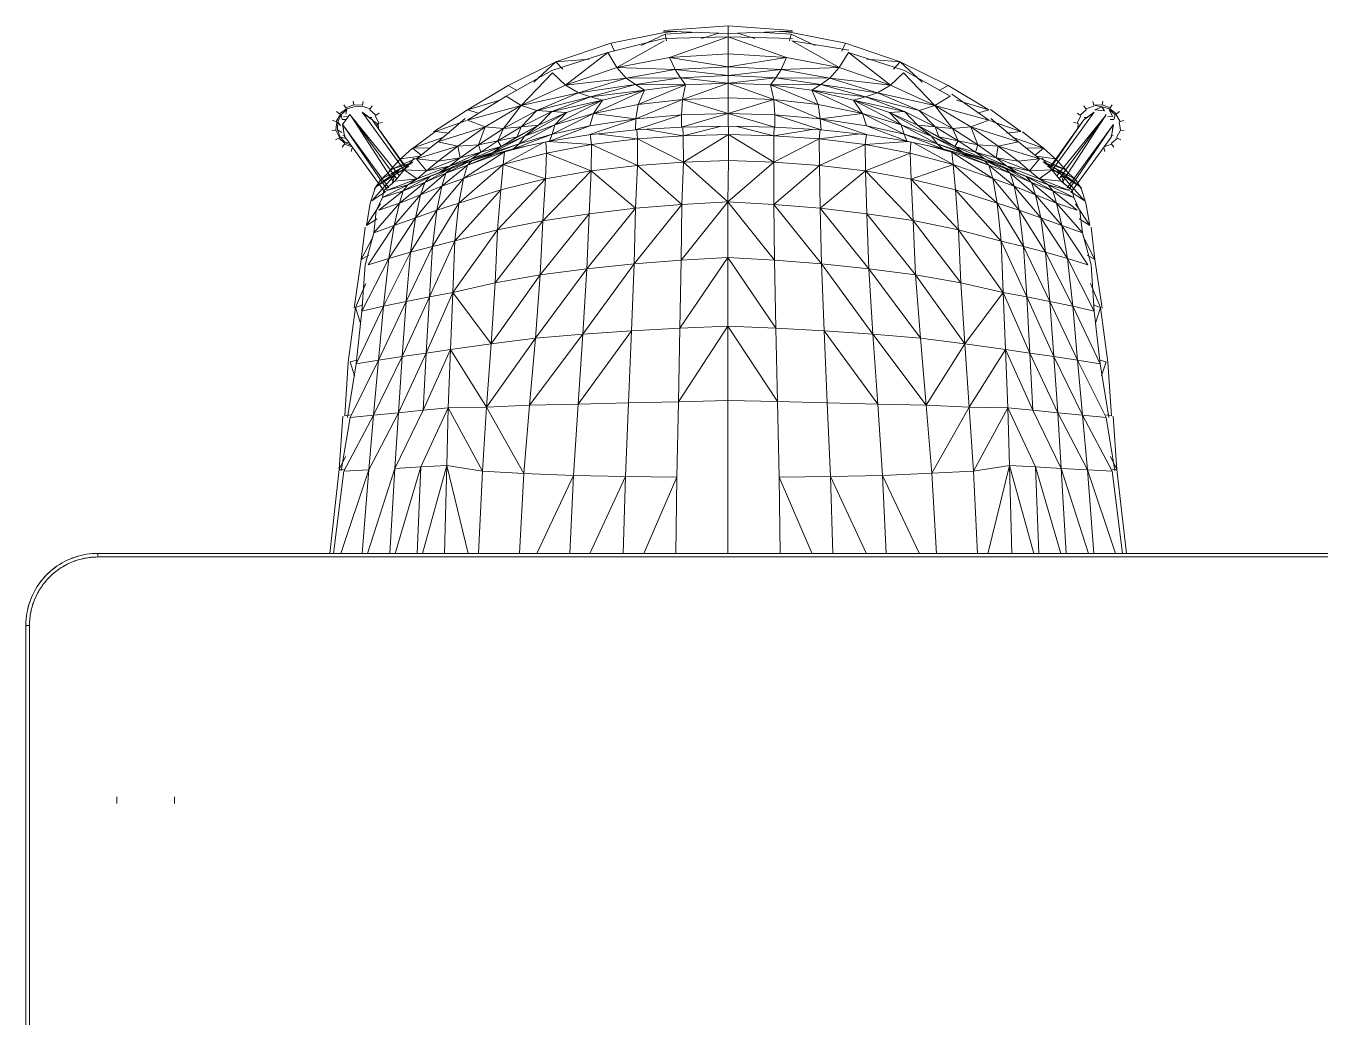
# Model space of a CAD drawing. Header units: millimetres. Extents: x 79795 to 317870, y -36033 to 97293.
# Drawn here: x 186591 to 187310, y 22296 to 22847 of the extents above; entities that cross this region are included whole.
import ezdxf

# ---------------------------------------------------------------- set-up
doc = ezdxf.new("R2010")
doc.units = ezdxf.units.MM
doc.header["$MEASUREMENT"] = 0
doc.layers.get('0').update_dxf_attribs({"linetype": 'CONTINUOUS'})
doc.layers.add('G-IMPT', color=8, linetype='CONTINUOUS', lineweight=9)

# ---------------------------------------------------------------- blocks, each defined once
blk = doc.blocks.new('OLA high stool - Kin high stool_dwg_KIN602 - GLIDES-V368-Level 4')
at = {"layer": 'G-IMPT'}
for p, q in [((-8.325, 8.349), (-8.215, 8.496)), ((-8.264, 8.564), (-8.215, 8.496)), ((-8.203, 8.48), (-8.046, 8.574)), ((-8.066, 8.655), (-8.046, 8.574)), ((-8.041, 8.554), (-7.859, 8.581)), ((-7.848, 8.663), (-7.859, 8.581)), ((-7.859, 8.581), (-7.695, 8.499)), ((-7.643, 8.587), (-7.684, 8.516)), ((-7.684, 8.516), (-7.564, 8.377)), ((-8.413, 8.404), (-8.342, 8.359)), ((-8.342, 8.359), (-8.407, 8.184)), ((-8.325, 8.349), (-8.367, 8.178)), ((-8.367, 8.178), (-8.278, 8.234)), ((-8.308, 8.338), (-8.192, 8.463)), ((-8.308, 8.338), (-8.153, 8.41)), ((-8.298, 8.02), (-8.278, 8.234)), ((-8.192, 8.463), (-8.087, 8.441)), ((-8.153, 8.41), (-8.15, 8.309)), ((-8.087, 8.441), (-8.088, 8.354)), ((-7.738, 8.426), (-7.745, 8.372)), ((-7.483, 8.439), (-7.547, 8.389)), ((-7.547, 8.389), (-7.493, 8.226)), ((-7.392, 8.24), (-7.47, 8.219)), ((-8.407, 8.184), (-8.488, 8.199)), ((-8.48, 7.981), (-8.4, 7.998)), ((-8.407, 8.184), (-8.4, 7.998)), ((-8.4, 7.998), (-8.367, 8.178)), ((-8.322, 7.828), (-8.38, 8.002)), ((-8.367, 8.178), (-8.298, 8.02)), ((-8.389, 7.783), (-8.322, 7.828)), ((-8.185, 7.701), (-8.306, 7.84)), ((-8.229, 7.634), (-8.185, 7.701)), ((-8.01, 7.636), (-8.175, 7.718)), ((-8.133, 7.86), (-8.13, 7.788)), ((-8.13, 7.788), (-8.123, 7.847)), ((-7.893, 7.648), (-8.007, 7.656)), ((-8.025, 7.558), (-8.01, 7.636)), ((-8.185, -7.701), (-8.229, -7.634)), ((-8.01, -7.636), (-8.175, -7.718)), ((-8.01, -7.636), (-8.025, -7.558)), ((-8.322, -7.828), (-8.389, -7.783)), ((-8.322, -7.828), (-8.38, -8.002)), ((-8.185, -7.701), (-8.306, -7.84)), ((-8.133, -7.86), (-8.13, -7.788)), ((-8.13, -7.788), (-8.122, -7.846)), ((-8.004, -7.676), (-8.062, -7.763)), ((-7.893, -7.648), (-8.007, -7.656)), ((-8.004, -7.676), (-7.936, -7.679)), ((-8.488, -8.199), (-8.407, -8.184)), ((-8.4, -7.998), (-8.48, -7.981)), ((-8.4, -7.998), (-8.407, -8.184)), ((-8.407, -8.184), (-8.342, -8.359)), ((-8.38, -8.002), (-8.367, -8.178)), ((-8.325, -8.349), (-8.367, -8.178)), ((-8.342, -8.359), (-8.413, -8.404)), ((-8.325, -8.349), (-8.215, -8.496)), ((-8.308, -8.338), (-8.203, -8.357)), ((-8.308, -8.338), (-8.192, -8.463)), ((-8.203, -8.48), (-8.046, -8.574)), ((-8.192, -8.463), (-8.087, -8.441)), ((-8.192, -8.463), (-8.087, -8.441)), ((-8.192, -8.463), (-8.036, -8.535)), ((-8.153, -8.41), (-8.15, -8.309)), ((-8.087, -8.441), (-8.088, -8.354)), ((-8.036, -8.535), (-7.948, -8.474)), ((-8.036, -8.535), (-7.948, -8.474)), ((-7.866, -8.541), (-7.806, -8.451)), ((-7.866, -8.541), (-7.806, -8.451)), ((-7.866, -8.541), (-7.705, -8.482)), ((-7.738, -8.426), (-7.744, -8.372)), ((-7.705, -8.482), (-7.58, -8.365)), ((-7.705, -8.482), (-7.684, -8.376)), ((-7.705, -8.482), (-7.684, -8.376)), ((-7.684, -8.516), (-7.564, -8.377)), ((-7.58, -8.365), (-7.593, -8.299)), ((-7.58, -8.365), (-7.593, -8.299)), ((-7.58, -8.365), (-7.528, -8.251)), ((-7.547, -8.389), (-7.493, -8.226)), ((-7.547, -8.389), (-7.483, -8.439)), ((-7.47, -8.219), (-7.392, -8.24)), ((-8.215, -8.496), (-8.264, -8.564)), ((-8.046, -8.574), (-8.066, -8.655)), ((-8.041, -8.554), (-7.859, -8.581)), ((-8.036, -8.535), (-7.866, -8.541)), ((-7.859, -8.581), (-7.695, -8.499)), ((-7.859, -8.581), (-7.848, -8.663)), ((-7.684, -8.516), (-7.643, -8.587))]:
    blk.add_line(p, q, dxfattribs=at)
blk = doc.blocks.new('OLA high stool - Kin high stool_dwg_KIN602 - FRAME-1332777-Level 4')
at = {"layer": 'G-IMPT'}
for p, q in [((0.082, 16.677), (0.046, 16.703)), ((0.266, 16.861), (0.302, 16.835)), ((0.266, 16.861), (0.53, 16.819)), ((0.272, 16.857), (0.528, 16.816)), ((1.689, 15.884), (0.302, 16.835)), ((0.302, 16.835), (1.651, 15.849)), ((0.566, 16.793), (0.53, 16.819)), ((1.757, 15.93), (0.566, 16.793)), ((1.269, 15.517), (0, 16.437)), ((0.155, 16.219), (0, 16.437)), ((1.531, 15.739), (0.082, 16.677)), ((0.082, 16.677), (1.455, 15.673)), ((0.082, 16.677), (1.391, 15.62)), ((0.156, 16.222), (0.031, 16.396)), ((0.191, 16.192), (0.155, 16.218)), ((1.227, 15.473), (0.191, 16.192)), ((0.191, 16.192), (1.215, 15.46)), ((0, 0.425), (1.269, 1.344)), ((1.391, 1.242), (0.082, 0.184)), ((0.082, 0.184), (1.455, 1.188)), ((0.191, 0.669), (1.214, 1.401)), ((0.191, 0.669), (1.227, 1.388)), ((1.531, 1.122), (0.082, 0.184)), ((0.302, 0.026), (1.651, 1.013)), ((0.302, 0.026), (1.689, 0.978)), ((0.566, 0.068), (1.757, 0.931)), ((0, 0.425), (0.155, 0.643)), ((0.156, 0.64), (0.031, 0.465)), ((0.191, 0.669), (0.155, 0.643)), ((0.082, 0.184), (0.046, 0.158)), ((0.046, 0.158), (0.266, 0)), ((0.266, 0), (0.53, 0.043)), ((0.266, 0), (0.302, 0.026)), ((0.529, 0.044), (0.272, 0.004)), ((0.566, 0.068), (0.53, 0.043))]:
    blk.add_line(p, q, dxfattribs=at)
blk = doc.blocks.new('OLA high stool - Kin high stool_dwg_KIN602 - SHELL-V383-Level 4')
at = {"layer": 'G-IMPT'}
for p, q in [((-0.434, 8.506), (-1.605, 8.425)), ((-0.434, 8.506), (-0.723, 8.366)), ((-0.441, 8.398), (-0.434, 8.506)), ((-0.434, 8.506), (1.402, 8.713)), ((-0.397, 8.403), (1.402, 8.628)), ((-3.975, 8.149), (-2.784, 8.305)), ((-2.827, 8.128), (-2.792, 8.268)), ((-2.823, 7.646), (-1.571, 8.268)), ((-2.484, 8.166), (-2.792, 8.268)), ((-2.784, 8.305), (-1.609, 8.385)), ((-2.748, 8.137), (-1.576, 8.326)), ((-1.609, 8.385), (-1.628, 8.262)), ((-1.622, 7.753), (-0.397, 8.403)), ((-1.571, 8.268), (-1.622, 7.753)), ((-1.571, 8.268), (-0.404, 8.462)), ((-0.428, 7.859), (1.402, 8.471)), ((-0.397, 8.403), (-0.428, 7.859)), ((-5.733, 7.939), (-5.031, 8.022)), ((-4.908, 7.939), (-5.61, 7.749)), ((-5.031, 8.022), (-5.527, 7.763)), ((-5.031, 8.022), (-5.126, 7.855)), ((-5.047, 7.421), (-3.9, 8.007)), ((-3.961, 8.18), (-5.031, 8.022)), ((-3.9, 8.007), (-4.908, 7.939)), ((-3.975, 8.149), (-4.506, 7.925)), ((-4.038, 7.988), (-3.975, 8.149)), ((-4.004, 7.539), (-2.748, 8.137)), ((-3.9, 8.007), (-4.004, 7.539)), ((-3.638, 8.037), (-3.975, 8.149)), ((-3.9, 8.007), (-2.748, 8.137)), ((-2.748, 8.137), (-2.823, 7.646)), ((-0.428, 7.859), (1.403, 8.001)), ((-6.611, 7.712), (-6.98, 7.22)), ((-6.308, 7.795), (-6.884, 7.283)), ((-6.884, 7.283), (-6.611, 7.712)), ((-6.559, 7.738), (-6.783, 7.59)), ((-6.26, 7.828), (-6.611, 7.712)), ((-6.308, 7.795), (-6.511, 7.487)), ((-6.095, 7.695), (-6.386, 7.561)), ((-5.773, 7.909), (-6.26, 7.828)), ((-6.259, 7.187), (-5.61, 7.749)), ((-5.773, 7.909), (-6.247, 7.599)), ((-5.61, 7.749), (-6.095, 7.695)), ((-5.92, 7.678), (-5.773, 7.909)), ((-5.769, 7.303), (-4.91, 7.869)), ((-5.61, 7.749), (-5.769, 7.303)), ((-5.047, 7.421), (-4.91, 7.869)), ((-4.111, 7.04), (-2.823, 7.646)), ((-2.823, 7.646), (-4.004, 7.539)), ((-2.904, 7.127), (-1.622, 7.753)), ((-2.823, 7.646), (-2.904, 7.127)), ((-2.823, 7.646), (-1.622, 7.753)), ((-1.677, 7.21), (-0.428, 7.859)), ((-1.622, 7.753), (-1.677, 7.21)), ((-1.622, 7.753), (-0.428, 7.859)), ((-0.461, 7.289), (1.403, 7.886)), ((-0.428, 7.859), (-0.461, 7.289)), ((-6.962, 7.409), (-7.228, 7.164)), ((-6.783, 7.59), (-7.149, 6.902)), ((-6.783, 7.59), (-7.027, 7.157)), ((-6.74, 7.626), (-7.002, 7.356)), ((-6.795, 6.801), (-6.538, 7.471)), ((-6.541, 7.529), (-6.741, 7.285)), ((-6.662, 7.001), (-6.386, 7.561)), ((-6.662, 7.001), (-6.538, 7.471)), ((-6.386, 7.561), (-6.541, 7.529)), ((-6.529, 7.104), (-6.103, 7.637)), ((-6.529, 7.104), (-6.386, 7.561)), ((-6.259, 7.187), (-6.103, 7.637)), ((-5.939, 6.838), (-5.047, 7.421)), ((-5.769, 7.303), (-5.047, 7.421)), ((-5.185, 6.946), (-4.004, 7.539)), ((-5.185, 6.946), (-5.047, 7.421)), ((-5.047, 7.421), (-4.004, 7.539)), ((-4.004, 7.539), (-4.111, 7.04)), ((-0.461, 7.289), (1.403, 7.396)), ((-7.461, 6.9), (-7.191, 7.197)), ((-7.228, 7.164), (-7.287, 6.741)), ((-7.002, 7.356), (-7.257, 6.779)), ((-6.985, 7.081), (-7.247, 6.867)), ((-7.161, 6.888), (-7.027, 7.157)), ((-7.002, 7.356), (-7.149, 6.902)), ((-7.027, 7.157), (-7.149, 6.902)), ((-6.884, 7.283), (-7.072, 6.985)), ((-7.002, 7.18), (-6.884, 7.283)), ((-7.001, 7.063), (-6.884, 7.283)), ((-6.741, 7.285), (-6.985, 7.081)), ((-6.97, 6.594), (-6.985, 7.081)), ((-6.985, 7.081), (-6.795, 6.801)), ((-6.668, 7.352), (-6.884, 7.283)), ((-6.84, 6.521), (-6.529, 7.104)), ((-6.795, 6.801), (-6.741, 7.285)), ((-6.715, 6.636), (-6.259, 7.187)), ((-6.529, 7.104), (-6.715, 6.636)), ((-6.662, 7.001), (-6.529, 7.104)), ((-6.529, 7.104), (-6.259, 7.187)), ((-6.444, 6.724), (-5.769, 7.303)), ((-6.444, 6.724), (-6.259, 7.187)), ((-6.259, 7.187), (-5.769, 7.303)), ((-5.769, 7.303), (-5.939, 6.838)), ((-4.213, 6.533), (-2.904, 7.127)), ((-4.111, 7.04), (-2.904, 7.127)), ((-2.982, 6.602), (-1.677, 7.21)), ((-2.904, 7.127), (-2.982, 6.602)), ((-2.904, 7.127), (-1.677, 7.21)), ((-1.731, 6.668), (-0.461, 7.289)), ((-1.731, 6.668), (-1.677, 7.21)), ((-1.677, 7.21), (-0.461, 7.289)), ((-0.461, 7.289), (-0.493, 6.722)), ((-0.493, 6.722), (1.403, 7.281)), ((-7.461, 6.9), (-7.822, 6.442)), ((-7.461, 6.9), (-7.701, 6.215)), ((-7.229, 6.813), (-7.602, 6.35)), ((-7.504, 5.91), (-7.229, 6.813)), ((-7.47, 6.514), (-7.461, 6.9)), ((-7.309, 6.714), (-7.461, 6.9)), ((-7.176, 6.343), (-7.229, 6.813)), ((-7.229, 6.813), (-6.97, 6.594)), ((-7.075, 7.042), (-7.119, 6.934)), ((-7.071, 6.094), (-6.795, 6.801)), ((-6.97, 6.594), (-6.795, 6.801)), ((-6.931, 6.309), (-6.662, 7.001)), ((-6.84, 6.521), (-6.662, 7.001)), ((-6.795, 6.801), (-6.662, 7.001)), ((-6.632, 6.261), (-5.939, 6.838)), ((-6.444, 6.724), (-5.939, 6.838)), ((-6.107, 6.368), (-5.185, 6.946)), ((-5.939, 6.838), (-6.107, 6.368)), ((-5.939, 6.838), (-5.185, 6.946)), ((-5.315, 6.465), (-4.111, 7.04)), ((-5.315, 6.465), (-5.185, 6.946)), ((-5.185, 6.946), (-4.111, 7.04)), ((-4.111, 7.04), (-4.213, 6.533)), ((-0.493, 6.722), (1.404, 6.8)), ((-6.97, 6.594), (-7.249, 5.861)), ((-7.176, 6.343), (-6.97, 6.594)), ((-7.104, 5.833), (-6.84, 6.521)), ((-7.071, 6.094), (-6.97, 6.594)), ((-7.004, 6.109), (-6.715, 6.636)), ((-6.935, 6.292), (-6.84, 6.521)), ((-6.931, 6.309), (-6.84, 6.521)), ((-6.913, 6.172), (-6.444, 6.724)), ((-6.913, 6.172), (-6.715, 6.636)), ((-6.715, 6.636), (-6.84, 6.521)), ((-6.715, 6.636), (-6.444, 6.724)), ((-6.632, 6.261), (-6.444, 6.724)), ((-5.432, 5.974), (-4.213, 6.533)), ((-4.213, 6.533), (-5.315, 6.465)), ((-4.306, 6.017), (-2.982, 6.602)), ((-4.213, 6.533), (-4.306, 6.017)), ((-4.213, 6.533), (-2.982, 6.602)), ((-3.057, 6.07), (-1.731, 6.668)), ((-2.982, 6.602), (-3.057, 6.07)), ((-1.731, 6.668), (-2.982, 6.602)), ((-0.493, 6.722), (-1.786, 6.121)), ((-1.786, 6.121), (-1.731, 6.668)), ((-0.493, 6.722), (-0.525, 6.154)), ((-0.525, 6.154), (1.404, 6.684)), ((-8.309, 5.741), (-7.829, 6.402)), ((-7.602, 6.35), (-8.113, 5.749)), ((-7.829, 6.402), (-8.065, 5.719)), ((-7.926, 5.31), (-7.602, 6.35)), ((-7.829, 6.402), (-7.791, 6.093)), ((-7.602, 6.35), (-7.504, 5.91)), ((-7.504, 5.91), (-7.176, 6.343)), ((-7.249, 5.861), (-7.176, 6.343)), ((-6.939, 6.292), (-7.222, 5.62)), ((-7.104, 5.833), (-6.938, 6.292)), ((-7.091, 5.7), (-6.632, 6.261)), ((-6.942, 6.292), (-7.071, 6.094)), ((-6.913, 6.172), (-6.632, 6.261)), ((-6.802, 5.788), (-6.107, 6.368)), ((-6.802, 5.788), (-6.632, 6.261)), ((-6.632, 6.261), (-6.107, 6.368)), ((-6.258, 5.888), (-5.315, 6.465)), ((-6.107, 6.368), (-6.258, 5.888)), ((-6.107, 6.368), (-5.315, 6.465)), ((-5.432, 5.974), (-5.315, 6.465)), ((-7.071, 6.094), (-7.377, 5.411)), ((-7.071, 6.094), (-7.249, 5.861)), ((-7.222, 5.62), (-7.071, 6.094)), ((-7.141, 5.722), (-6.913, 6.172)), ((-7.091, 5.7), (-6.913, 6.172)), ((-6.913, 6.172), (-7.019, 6.067)), ((-6.552, 4.975), (-5.432, 5.974)), ((-6.258, 5.888), (-5.432, 5.974)), ((-5.678, 5.037), (-4.306, 6.017)), ((-5.678, 5.037), (-5.432, 5.974)), ((-5.432, 5.974), (-4.306, 6.017)), ((-4.306, 6.017), (-4.515, 5.088)), ((-4.306, 6.017), (-3.057, 6.07)), ((-4.306, 6.017), (-3.185, 5.176)), ((-3.057, 6.07), (-3.185, 5.176)), ((-3.057, 6.07), (-1.786, 6.121)), ((-3.057, 6.07), (-1.797, 5.276)), ((-1.797, 5.276), (-1.786, 6.121)), ((-1.786, 6.121), (-0.525, 6.154)), ((-1.786, 6.121), (-0.399, 5.369)), ((1.404, 6.204), (-0.525, 6.154)), ((-0.525, 6.154), (1.405, 5.68)), ((-0.525, 6.154), (-0.399, 5.369)), ((-8.835, 4.811), (-8.303, 5.701)), ((-8.644, 4.891), (-8.078, 5.701)), ((-8.303, 5.701), (-8.514, 4.995)), ((-8.392, 4.523), (-8.078, 5.701)), ((-8.228, 5.458), (-8.303, 5.701)), ((-7.926, 5.31), (-8.078, 5.701)), ((-7.504, 5.91), (-7.926, 5.31)), ((-7.533, 5.461), (-7.504, 5.91)), ((-7.533, 5.461), (-7.249, 5.861)), ((-7.249, 5.861), (-7.504, 5.91)), ((-7.378, 4.894), (-6.802, 5.788)), ((-7.378, 4.894), (-7.091, 5.7)), ((-7.249, 5.861), (-7.377, 5.411)), ((-7.365, 5.145), (-7.104, 5.833)), ((-7.327, 5.128), (-7.091, 5.7)), ((-7.265, 5.354), (-7.104, 5.833)), ((-7.222, 5.62), (-7.104, 5.833)), ((-7.178, 5.613), (-7.091, 5.7)), ((-7.107, 4.921), (-6.258, 5.888)), ((-7.107, 4.921), (-6.802, 5.788)), ((-6.802, 5.788), (-7.091, 5.7)), ((-6.802, 5.788), (-6.258, 5.888)), ((-6.258, 5.888), (-6.552, 4.975)), ((-7.533, 5.461), (-7.926, 5.31)), ((-7.891, 4.911), (-7.533, 5.461)), ((-7.623, 5.036), (-7.533, 5.461)), ((-7.377, 5.411), (-7.623, 5.036)), ((-7.377, 5.411), (-7.533, 5.461)), ((-7.222, 5.62), (-7.498, 4.96)), ((-7.498, 4.96), (-7.377, 5.411)), ((-7.377, 5.411), (-7.222, 5.62)), ((-7.222, 5.62), (-7.365, 5.145)), ((1.405, 5.454), (-0.399, 5.369)), ((-7.926, 5.31), (-8.392, 4.523)), ((-7.891, 4.911), (-7.926, 5.31)), ((-7.723, 4.452), (-7.365, 5.145)), ((-7.56, 4.571), (-7.265, 5.354)), ((-7.56, 4.571), (-7.365, 5.145)), ((-7.365, 5.145), (-7.498, 4.96)), ((-7.445, 4.695), (-7.265, 5.354)), ((-7.265, 5.354), (-7.365, 5.145)), ((-4.692, 4.102), (-3.185, 5.176)), ((-4.515, 5.088), (-3.185, 5.176)), ((-3.307, 4.208), (-3.185, 5.176)), ((-3.185, 5.176), (-1.797, 5.276)), ((-3.185, 5.176), (-1.841, 4.334)), ((-1.797, 5.276), (-1.841, 4.334)), ((-0.399, 5.369), (-1.797, 5.276)), ((-1.797, 5.276), (-0.352, 4.46)), ((-0.399, 5.369), (-0.352, 4.46)), ((-9.161, 3.857), (-8.6, 4.857)), ((-8.6, 4.857), (-8.392, 4.523)), ((-7.891, 4.911), (-8.392, 4.523)), ((-7.891, 4.911), (-8.289, 4.181)), ((-7.965, 4.146), (-7.498, 4.96)), ((-7.928, 4.528), (-7.623, 5.036)), ((-7.928, 4.528), (-7.891, 4.911)), ((-7.623, 5.036), (-7.891, 4.911)), ((-7.723, 4.452), (-7.498, 4.96)), ((-7.708, 4.611), (-7.623, 5.036)), ((-7.708, 4.611), (-7.498, 4.96)), ((-7.498, 4.96), (-7.623, 5.036)), ((-7.586, 4.046), (-7.107, 4.921)), ((-7.518, 4.363), (-7.378, 4.894)), ((-7.472, 4.571), (-7.378, 4.894)), ((-7.378, 4.894), (-7.107, 4.921)), ((-7.107, 4.921), (-7.355, 3.982)), ((-6.552, 4.975), (-7.107, 4.921)), ((-7.107, 4.921), (-6.787, 4.004)), ((-6.787, 4.004), (-5.678, 5.037)), ((-6.787, 4.004), (-6.552, 4.975)), ((-6.552, 4.975), (-5.678, 5.037)), ((-5.877, 4.047), (-4.515, 5.088)), ((-5.678, 5.037), (-5.877, 4.047)), ((-5.678, 5.037), (-4.515, 5.088)), ((-4.515, 5.088), (-4.692, 4.102)), ((-9.351, 3.765), (-8.835, 4.811)), ((-8.72, 4.618), (-8.835, 4.811)), ((-7.973, 3.786), (-7.56, 4.571)), ((-7.965, 4.146), (-7.708, 4.611)), ((-7.708, 4.611), (-7.928, 4.528)), ((-7.767, 3.851), (-7.445, 4.695)), ((-7.767, 3.851), (-7.56, 4.571)), ((-7.723, 4.452), (-7.56, 4.571)), ((-7.616, 3.911), (-7.445, 4.695)), ((-7.56, 4.571), (-7.445, 4.695)), ((-0.352, 4.46), (1.406, 4.56)), ((-8.906, 4.247), (-9.351, 3.765)), ((-9.111, 3.837), (-8.392, 4.523)), ((-8.392, 4.523), (-8.843, 3.556)), ((-8.392, 4.523), (-8.675, 3.27)), ((-8.392, 4.523), (-8.289, 4.181)), ((-7.928, 4.528), (-8.289, 4.181)), ((-7.928, 4.528), (-8.261, 3.856)), ((-8.242, 3.532), (-7.723, 4.452)), ((-7.973, 3.786), (-7.723, 4.452)), ((-7.965, 4.146), (-7.928, 4.528)), ((-7.723, 4.452), (-7.965, 4.146)), ((-3.394, 3.168), (-1.841, 4.334)), ((-3.307, 4.208), (-1.841, 4.334)), ((-1.867, 3.272), (-1.841, 4.334)), ((-1.841, 4.334), (-0.352, 4.46)), ((-0.352, 4.46), (-0.307, 3.377)), ((-8.675, 3.27), (-8.289, 4.181)), ((-8.289, 4.181), (-8.585, 3.006)), ((-7.965, 4.146), (-8.261, 3.856)), ((-8.242, 3.532), (-7.965, 4.146)), ((-7.597, 3.995), (-7.355, 3.982)), ((-7.355, 3.982), (-7.541, 3.001)), ((-7.355, 3.982), (-6.787, 4.004)), ((-7.355, 3.982), (-6.963, 3.009)), ((-6.963, 3.009), (-5.877, 4.047)), ((-6.787, 4.004), (-6.963, 3.009)), ((-6.787, 4.004), (-5.877, 4.047)), ((-6.024, 3.035), (-4.692, 4.102)), ((-6.024, 3.035), (-5.877, 4.047)), ((-5.877, 4.047), (-4.692, 4.102)), ((-4.821, 3.081), (-3.307, 4.208)), ((-4.692, 4.102), (-4.821, 3.081)), ((-4.692, 4.102), (-3.307, 4.208)), ((-3.307, 4.208), (-3.394, 3.168)), ((-0.307, 3.377), (1.406, 4.184)), ((-9.761, 2.567), (-9.351, 3.765)), ((-9.554, 2.632), (-9.161, 3.857)), ((-9.351, 3.765), (-9.406, 3.035)), ((-9.192, 3.616), (-9.351, 3.765)), ((-9.111, 3.837), (-8.843, 3.556)), ((-8.261, 3.856), (-8.585, 3.006)), ((-8.261, 3.856), (-8.509, 2.746)), ((-8.509, 2.746), (-7.973, 3.786)), ((-8.261, 3.856), (-8.242, 3.532)), ((-8.242, 3.532), (-7.973, 3.786)), ((-8.217, 2.942), (-7.767, 3.851)), ((-8.217, 2.942), (-7.973, 3.786)), ((-7.973, 3.786), (-7.767, 3.851)), ((-7.948, 3.026), (-7.616, 3.911)), ((-7.767, 3.851), (-7.948, 3.026)), ((-7.767, 3.851), (-7.616, 3.911)), ((-7.754, 3.053), (-7.616, 3.911)), ((-7.61, 3.939), (-7.541, 3.001)), ((-9.554, 2.632), (-8.843, 3.556)), ((-8.843, 3.556), (-9.228, 2.432)), ((-8.843, 3.556), (-8.996, 2.227)), ((-8.843, 3.556), (-8.675, 3.27)), ((-8.242, 3.532), (-8.509, 2.746)), ((-0.307, 3.377), (1.407, 3.456)), ((-8.675, 3.27), (-8.996, 2.227)), ((-8.675, 3.27), (-8.851, 2.028)), ((-8.585, 3.006), (-8.675, 3.27)), ((-4.935, 2.045), (-3.394, 3.168)), ((-4.821, 3.081), (-3.394, 3.168)), ((-3.471, 2.102), (-1.867, 3.272)), ((-3.394, 3.168), (-3.471, 2.102)), ((-3.394, 3.168), (-1.867, 3.272)), ((-1.867, 3.272), (-1.895, 2.171)), ((-0.307, 3.377), (-1.867, 3.272)), ((-0.307, 3.377), (-0.279, 2.24)), ((-8.585, 3.006), (-8.851, 2.028)), ((-8.585, 3.006), (-8.727, 1.831)), ((-8.727, 1.831), (-8.217, 2.942)), ((-8.585, 3.006), (-8.509, 2.746)), ((-8.509, 2.746), (-8.217, 2.942)), ((-8.217, 2.942), (-8.417, 1.968)), ((-7.948, 3.026), (-8.217, 2.942)), ((-8.106, 2.018), (-8.217, 2.942)), ((-8.106, 2.018), (-7.754, 3.053)), ((-8.106, 2.018), (-7.948, 3.026)), ((-7.863, 2.033), (-7.754, 3.053)), ((-7.772, 2.888), (-7.664, 1.994)), ((-7.541, 3.001), (-7.764, 3.025)), ((-7.541, 3.001), (-7.664, 1.994)), ((-6.963, 3.009), (-7.541, 3.001)), ((-7.541, 3.001), (-7.084, 1.999)), ((-6.963, 3.009), (-7.084, 1.999)), ((-6.963, 3.009), (-6.024, 3.035)), ((-6.148, 2.013), (-6.963, 3.009)), ((-6.148, 2.013), (-4.821, 3.081)), ((-6.148, 2.013), (-6.024, 3.035)), ((-6.024, 3.035), (-4.821, 3.081)), ((-4.821, 3.081), (-4.935, 2.045)), ((-0.279, 2.24), (1.407, 3.026)), ((-9.994, 1.391), (-9.761, 2.567)), ((-9.604, 2.642), (-9.807, 1.398)), ((-9.584, 2.486), (-9.761, 2.567)), ((-9.228, 2.432), (-9.554, 2.632)), ((-8.727, 1.831), (-8.509, 2.746)), ((-9.807, 1.398), (-9.228, 2.432)), ((-9.447, 1.28), (-9.228, 2.432)), ((-9.228, 2.432), (-8.996, 2.227)), ((-9.228, 2.432), (-9.179, 1.159)), ((-0.279, 2.24), (1.408, 2.29)), ((-8.996, 2.227), (-9.179, 1.159)), ((-8.996, 2.227), (-9.001, 1.044)), ((-8.851, 2.028), (-9.001, 1.044)), ((-8.996, 2.227), (-8.851, 2.028)), ((-8.851, 2.028), (-8.727, 1.831)), ((-8.851, 2.028), (-8.847, 0.931)), ((-8.529, 1), (-8.106, 2.018)), ((-8.417, 1.968), (-8.106, 2.018)), ((-8.193, 1.022), (-7.863, 2.033)), ((-8.193, 1.022), (-8.106, 2.018)), ((-7.863, 2.033), (-8.106, 2.018)), ((-7.922, 1.026), (-7.863, 2.033)), ((-7.87, 2.012), (-7.664, 1.994)), ((-7.664, 1.994), (-7.733, 0.999)), ((-7.664, 1.994), (-7.084, 1.999)), ((-7.664, 1.994), (-7.159, 1)), ((-7.159, 1), (-7.084, 1.999)), ((-7.084, 1.999), (-6.148, 2.013)), ((-6.231, 0.998), (-7.084, 1.999)), ((-6.231, 0.998), (-4.935, 2.045)), ((-6.148, 2.013), (-6.231, 0.998)), ((-6.148, 2.013), (-4.935, 2.045)), ((-4.935, 2.045), (-5.013, 1.015)), ((-4.935, 2.045), (-3.471, 2.102)), ((-3.471, 2.102), (-3.526, 1.044)), ((-3.471, 2.102), (-1.895, 2.171)), ((-1.895, 2.171), (-1.919, 1.08)), ((-1.895, 2.171), (-0.279, 2.24)), ((-0.279, 2.24), (-0.27, 1.115)), ((-9.704, 1.902), (-9.955, 1.379)), ((-8.847, 0.931), (-8.417, 1.968)), ((-8.847, 0.931), (-8.727, 1.831)), ((-8.727, 1.831), (-8.417, 1.968)), ((-8.417, 1.968), (-8.529, 1)), ((-7.874, 1.838), (-7.733, 0.999)), ((-0.27, 1.115), (1.408, 1.843)), ((-10.136, 0.001), (-10.033, 1.403)), ((-10.021, 1.13), (-9.994, 1.391)), ((-9.97, 0), (-10.02, 1.412)), ((-9.955, 1.379), (-10, 0.674)), ((-9.811, 1.346), (-9.955, 1.379)), ((-9.899, 0), (-9.859, 1.407)), ((-9.899, 0), (-9.447, 1.28)), ((-9.523, 0), (-9.447, 1.28)), ((-9.179, 1.159), (-9.447, 1.28)), ((-9.447, 1.28), (-9.239, 0)), ((-9.179, 1.159), (-9.239, 0)), ((-9.179, 1.159), (-9.001, 1.044)), ((-9.179, 1.159), (-9.05, 0)), ((-0.27, 1.115), (1.409, 1.14)), ((-9.001, 1.044), (-9.05, 0)), ((-9.001, 1.044), (-8.847, 0.931)), ((-9.001, 1.044), (-8.884, 0)), ((-8.884, 0), (-8.529, 1)), ((-8.884, 0), (-8.847, 0.931)), ((-8.529, 1), (-8.847, 0.931)), ((-8.529, 1), (-8.565, 0)), ((-8.529, 1), (-8.193, 1.022)), ((-8.529, 1), (-8.221, 0.003)), ((-8.221, 0.003), (-7.922, 1.026)), ((-8.221, 0.003), (-8.193, 1.022)), ((-7.922, 1.026), (-8.193, 1.022)), ((-7.94, 0.005), (-7.922, 1.026)), ((-7.733, 0.999), (-7.937, 0.194)), ((-7.733, 0.999), (-7.926, 1.01)), ((-7.159, 1), (-7.758, 0.012)), ((-7.733, 0.999), (-7.758, 0.012)), ((-7.159, 1), (-7.733, 0.999)), ((-7.194, 0.013), (-7.159, 1)), ((-7.159, 1), (-6.231, 0.998)), ((-6.286, -0.006), (-7.159, 1)), ((-6.286, -0.006), (-5.013, 1.015)), ((-6.231, 0.998), (-6.286, -0.006)), ((-6.231, 0.998), (-5.013, 1.015)), ((-5.068, -0.006), (-3.526, 1.044)), ((-5.013, 1.015), (-5.068, -0.006)), ((-3.526, 1.044), (-5.013, 1.015)), ((-3.567, -0.006), (-1.919, 1.08)), ((-3.526, 1.044), (-3.567, -0.006)), ((-3.526, 1.044), (-1.919, 1.08)), ((-1.919, 1.08), (-1.941, -0.004)), ((-1.919, 1.08), (-0.27, 1.115)), ((-9.861, 0.582), (-9.979, 0.204)), ((-10.136, 0.001), (-9.97, 0)), ((-10.033, -1.403), (-10.136, 0.001)), ((-9.899, 0), (-9.97, 0)), ((-9.899, 0), (-9.523, 0)), ((-9.523, 0), (-9.239, 0)), ((-9.447, -1.28), (-9.523, 0)), ((-9.239, 0), (-9.447, -1.28)), ((-9.239, 0), (-9.05, 0)), ((-9.239, 0), (-9.179, -1.159)), ((-9.05, 0), (-9.179, -1.159)), ((-9.05, 0), (-8.884, 0)), ((-9.05, 0), (-9.001, -1.044)), ((-8.884, 0), (-9.001, -1.044)), ((-8.884, 0), (-8.565, 0)), ((-8.847, -0.931), (-8.884, 0)), ((-8.529, -0.999), (-8.884, 0)), ((-8.565, 0), (-8.221, 0.003)), ((-8.565, 0), (-8.529, -0.999)), ((-8.221, 0.003), (-8.529, -0.999)), ((-8.221, 0.003), (-7.94, 0.005)), ((-8.193, -1.018), (-8.221, 0.003)), ((-7.922, -1.019), (-8.221, 0.003)), ((-7.94, 0.009), (-7.758, 0.012)), ((-7.922, -1.019), (-7.94, 0.005)), ((-7.758, 0.012), (-7.194, 0.013)), ((-7.758, 0.012), (-7.159, -0.978)), ((-7.758, 0.012), (-7.734, -0.979)), ((-7.194, 0.013), (-6.286, -0.006)), ((-7.159, -0.978), (-7.194, 0.013)), ((-10.02, -1.412), (-9.97, 0)), ((-9.979, -0.205), (-9.861, -0.582)), ((-9.447, -1.28), (-9.899, 0)), ((-9.859, -1.407), (-9.899, 0)), ((-7.937, -0.176), (-7.734, -0.979)), ((-7.159, -0.978), (-6.286, -0.006)), ((-6.286, -0.006), (-5.068, -0.006)), ((-5.013, -1.025), (-6.286, -0.006)), ((-6.286, -0.006), (-6.23, -1.008)), ((-5.068, -0.006), (-3.567, -0.006)), ((-3.526, -1.053), (-5.068, -0.006)), ((-5.068, -0.006), (-5.013, -1.025)), ((-3.567, -0.006), (-1.941, -0.004)), ((-3.526, -1.053), (-3.567, -0.006)), ((-1.918, -1.087), (-3.567, -0.006)), ((-1.941, -0.004), (-0.275, -0.003)), ((-1.941, -0.004), (-1.918, -1.087)), ((-0.275, -0.003), (1.41, -0.003)), ((-10, -0.675), (-9.955, -1.379)), ((-9.994, -1.391), (-10.021, -1.13)), ((-9.001, -1.044), (-9.179, -1.159)), ((-8.847, -0.931), (-9.001, -1.044)), ((-9.001, -1.044), (-8.851, -2.028)), ((-9.001, -1.044), (-8.996, -2.227)), ((-8.847, -0.931), (-8.851, -2.028)), ((-8.727, -1.831), (-8.847, -0.931)), ((-8.418, -1.967), (-8.847, -0.931)), ((-8.529, -0.999), (-8.847, -0.931)), ((-8.529, -0.999), (-8.193, -1.018)), ((-8.107, -2.015), (-8.529, -0.999)), ((-8.529, -0.999), (-8.418, -1.967)), ((-8.107, -2.015), (-8.193, -1.018)), ((-7.864, -2.026), (-8.193, -1.018)), ((-7.922, -1.019), (-8.193, -1.018)), ((-7.734, -0.979), (-7.929, -0.993)), ((-7.864, -2.026), (-7.922, -1.019)), ((-7.734, -0.979), (-7.875, -1.824)), ((-7.159, -0.978), (-7.734, -0.979)), ((-7.734, -0.979), (-7.666, -1.978)), ((-7.159, -0.978), (-7.666, -1.978)), ((-7.086, -1.982), (-7.159, -0.978)), ((-6.23, -1.008), (-7.159, -0.978)), ((-7.086, -1.982), (-6.23, -1.008)), ((-6.23, -1.008), (-5.013, -1.025)), ((-4.935, -2.053), (-6.23, -1.008)), ((-6.23, -1.008), (-6.148, -2.021)), ((-5.013, -1.025), (-3.526, -1.053)), ((-5.013, -1.025), (-4.935, -2.053)), ((-3.471, -2.11), (-3.526, -1.053)), ((-3.526, -1.053), (-1.918, -1.087)), ((-1.918, -1.087), (-0.27, -1.12)), ((-1.918, -1.087), (-1.894, -2.177)), ((-0.27, -1.12), (-0.279, -2.244)), ((1.402, -1.844), (-0.27, -1.12)), ((1.411, -1.145), (-0.27, -1.12)), ((-9.761, -2.567), (-9.994, -1.391)), ((-9.811, -1.346), (-9.955, -1.379)), ((-9.955, -1.379), (-9.704, -1.902)), ((-9.554, -2.632), (-9.859, -1.407)), ((-9.228, -2.432), (-9.807, -1.398)), ((-9.179, -1.159), (-9.447, -1.28)), ((-9.228, -2.432), (-9.447, -1.28)), ((-9.179, -1.159), (-9.228, -2.432)), ((-9.179, -1.159), (-8.996, -2.227)), ((-8.851, -2.028), (-8.727, -1.831)), ((-8.509, -2.746), (-8.727, -1.831)), ((-8.727, -1.831), (-8.584, -3.006)), ((-8.727, -1.831), (-8.418, -1.967)), ((-8.217, -2.942), (-8.727, -1.831)), ((-8.418, -1.967), (-8.107, -2.015)), ((-8.418, -1.967), (-8.217, -2.942)), ((-7.873, -1.999), (-7.666, -1.978)), ((-7.666, -1.978), (-7.773, -2.877)), ((-7.666, -1.978), (-7.086, -1.982)), ((-7.666, -1.978), (-7.542, -2.989)), ((-8.996, -2.227), (-9.228, -2.432)), ((-8.996, -2.227), (-8.851, -2.028)), ((-8.996, -2.227), (-8.675, -3.27)), ((-8.996, -2.227), (-8.843, -3.556)), ((-8.851, -2.028), (-8.584, -3.006)), ((-8.851, -2.028), (-8.675, -3.27)), ((-8.217, -2.942), (-8.107, -2.015)), ((-7.948, -3.023), (-8.107, -2.015)), ((-7.755, -3.048), (-8.107, -2.015)), ((-7.864, -2.026), (-8.107, -2.015)), ((-7.755, -3.048), (-7.864, -2.026)), ((-7.086, -1.982), (-7.542, -2.989)), ((-7.086, -1.982), (-6.965, -2.996)), ((-6.148, -2.021), (-7.086, -1.982)), ((-6.965, -2.996), (-6.148, -2.021)), ((-6.148, -2.021), (-4.935, -2.053)), ((-6.024, -3.041), (-6.148, -2.021)), ((-4.821, -3.087), (-6.148, -2.021)), ((-4.935, -2.053), (-3.471, -2.11)), ((-3.394, -3.173), (-4.935, -2.053)), ((-4.935, -2.053), (-4.821, -3.087)), ((-1.867, -3.277), (-3.471, -2.11)), ((-3.471, -2.11), (-3.394, -3.173)), ((-1.894, -2.177), (-3.471, -2.11)), ((-1.894, -2.177), (-0.279, -2.244)), ((-1.894, -2.177), (-1.867, -3.277)), ((-0.279, -2.244), (-0.307, -3.381)), ((-0.279, -2.244), (1.402, -2.293)), ((1.403, -3.026), (-0.279, -2.244)), ((-9.584, -2.486), (-9.761, -2.567)), ((-9.554, -2.632), (-9.228, -2.432)), ((-9.228, -2.432), (-8.843, -3.556)), ((-9.351, -3.765), (-9.761, -2.567)), ((-8.843, -3.556), (-9.554, -2.632)), ((-9.161, -3.857), (-9.554, -2.632)), ((-8.509, -2.746), (-8.584, -3.006)), ((-7.973, -3.786), (-8.509, -2.746)), ((-8.509, -2.746), (-8.242, -3.532)), ((-8.217, -2.942), (-8.509, -2.746)), ((-8.509, -2.746), (-8.261, -3.855)), ((-9.406, -3.035), (-9.351, -3.765)), ((-8.675, -3.27), (-8.584, -3.006)), ((-8.584, -3.006), (-8.261, -3.855)), ((-8.584, -3.006), (-8.288, -4.181)), ((-8.217, -2.942), (-7.948, -3.023)), ((-7.973, -3.786), (-8.217, -2.942)), ((-7.767, -3.85), (-8.217, -2.942)), ((-7.616, -3.908), (-7.948, -3.023)), ((-7.948, -3.023), (-7.767, -3.85)), ((-7.542, -2.989), (-7.766, -3.016)), ((-7.616, -3.908), (-7.755, -3.048)), ((-7.542, -2.989), (-7.611, -3.933)), ((-7.542, -2.989), (-7.356, -3.974)), ((-6.965, -2.996), (-7.542, -2.989)), ((-6.965, -2.996), (-7.356, -3.974)), ((-5.876, -4.055), (-6.965, -2.996)), ((-6.965, -2.996), (-6.789, -3.996)), ((-6.024, -3.041), (-6.965, -2.996)), ((-5.876, -4.055), (-6.024, -3.041)), ((-6.024, -3.041), (-4.821, -3.087)), ((-4.691, -4.11), (-6.024, -3.041)), ((-3.306, -4.215), (-4.821, -3.087)), ((-4.821, -3.087), (-4.691, -4.11)), ((-3.394, -3.173), (-4.821, -3.087)), ((-8.843, -3.556), (-8.675, -3.27)), ((-8.675, -3.27), (-8.288, -4.181)), ((-8.675, -3.27), (-8.392, -4.523)), ((-1.84, -4.34), (-3.394, -3.173)), ((-3.394, -3.173), (-3.306, -4.215)), ((-1.867, -3.277), (-3.394, -3.173)), ((-1.84, -4.34), (-1.867, -3.277)), ((-1.867, -3.277), (-0.307, -3.381)), ((-0.307, -3.381), (-0.351, -4.465)), ((-0.307, -3.381), (1.403, -3.459)), ((1.403, -4.185), (-0.307, -3.381)), ((-9.192, -3.616), (-9.351, -3.765)), ((-9.111, -3.837), (-8.843, -3.556)), ((-8.843, -3.556), (-8.392, -4.523)), ((-8.261, -3.855), (-8.242, -3.532)), ((-8.242, -3.532), (-7.973, -3.786)), ((-7.965, -4.146), (-8.242, -3.532)), ((-7.723, -4.452), (-8.242, -3.532)), ((-9.351, -3.765), (-8.835, -4.811)), ((-9.351, -3.765), (-8.906, -4.247)), ((-9.161, -3.857), (-8.6, -4.857)), ((-8.392, -4.523), (-9.111, -3.837)), ((-8.261, -3.855), (-8.288, -4.181)), ((-8.261, -3.855), (-7.965, -4.146)), ((-8.261, -3.855), (-7.928, -4.528)), ((-7.723, -4.452), (-7.973, -3.786)), ((-7.973, -3.786), (-7.767, -3.85)), ((-7.56, -4.571), (-7.973, -3.786)), ((-7.767, -3.85), (-7.616, -3.908)), ((-7.56, -4.571), (-7.767, -3.85)), ((-7.446, -4.693), (-7.767, -3.85)), ((-7.446, -4.693), (-7.616, -3.908)), ((-8.288, -4.181), (-8.392, -4.523)), ((-8.288, -4.181), (-7.928, -4.528)), ((-8.288, -4.181), (-7.891, -4.911)), ((-7.928, -4.528), (-7.965, -4.146)), ((-7.965, -4.146), (-7.723, -4.452)), ((-7.708, -4.611), (-7.965, -4.146)), ((-7.498, -4.96), (-7.965, -4.146)), ((-7.599, -3.989), (-7.356, -3.974)), ((-7.107, -4.917), (-7.588, -4.04)), ((-7.356, -3.974), (-6.789, -3.996)), ((-7.356, -3.974), (-7.107, -4.917)), ((-6.789, -3.996), (-7.107, -4.917)), ((-6.789, -3.996), (-5.876, -4.055)), ((-6.553, -4.971), (-6.789, -3.996)), ((-5.677, -5.041), (-6.789, -3.996)), ((-5.876, -4.055), (-4.691, -4.11)), ((-4.514, -5.093), (-5.876, -4.055)), ((-5.876, -4.055), (-5.677, -5.041)), ((-4.691, -4.11), (-3.306, -4.215)), ((-3.184, -5.181), (-4.691, -4.11)), ((-4.691, -4.11), (-4.514, -5.093)), ((-3.306, -4.215), (-1.84, -4.34)), ((-3.184, -5.181), (-3.306, -4.215)), ((-1.796, -5.28), (-3.306, -4.215)), ((-8.392, -4.523), (-8.6, -4.857)), ((-8.392, -4.523), (-7.891, -4.911)), ((-8.392, -4.523), (-7.926, -5.311)), ((-8.078, -5.701), (-8.392, -4.523)), ((-7.891, -4.911), (-7.928, -4.528)), ((-7.623, -5.036), (-7.928, -4.528)), ((-7.928, -4.528), (-7.708, -4.611)), ((-7.723, -4.452), (-7.56, -4.571)), ((-7.498, -4.96), (-7.723, -4.452)), ((-7.365, -5.145), (-7.723, -4.452)), ((-7.379, -4.891), (-7.518, -4.358)), ((-1.84, -4.34), (-0.351, -4.465)), ((-1.84, -4.34), (-1.796, -5.28)), ((-0.351, -4.465), (-1.796, -5.28)), ((-0.351, -4.465), (-0.398, -5.372)), ((1.403, -4.564), (-0.351, -4.465)), ((-8.835, -4.811), (-8.72, -4.618)), ((-8.835, -4.811), (-8.303, -5.701)), ((-7.623, -5.036), (-7.708, -4.611)), ((-7.498, -4.96), (-7.708, -4.611)), ((-7.365, -5.145), (-7.56, -4.571)), ((-7.265, -5.354), (-7.56, -4.571)), ((-7.446, -4.693), (-7.56, -4.571)), ((-7.379, -4.891), (-7.473, -4.568)), ((-7.265, -5.354), (-7.446, -4.693)), ((-8.6, -4.857), (-8.078, -5.701)), ((-8.515, -4.995), (-8.303, -5.701)), ((-7.926, -5.311), (-7.891, -4.911)), ((-7.533, -5.461), (-7.891, -4.911)), ((-7.891, -4.911), (-7.623, -5.036)), ((-7.623, -5.036), (-7.498, -4.96)), ((-7.533, -5.461), (-7.623, -5.036)), ((-7.623, -5.036), (-7.377, -5.411)), ((-7.377, -5.411), (-7.498, -4.96)), ((-7.498, -4.96), (-7.365, -5.145)), ((-7.498, -4.96), (-7.222, -5.62)), ((-7.092, -5.701), (-7.379, -4.891)), ((-6.802, -5.788), (-7.379, -4.891)), ((-7.107, -4.917), (-7.379, -4.891)), ((-6.802, -5.788), (-7.107, -4.917)), ((-6.258, -5.888), (-7.107, -4.917)), ((-6.553, -4.971), (-7.107, -4.917)), ((-5.433, -5.973), (-6.553, -4.971)), ((-6.553, -4.971), (-6.258, -5.888)), ((-5.677, -5.041), (-6.553, -4.971)), ((-5.433, -5.973), (-5.677, -5.041)), ((-5.677, -5.041), (-4.514, -5.093)), ((-4.306, -6.017), (-5.677, -5.041)), ((-4.514, -5.093), (-3.184, -5.181)), ((-4.514, -5.093), (-4.306, -6.017)), ((-8.078, -5.701), (-7.926, -5.311)), ((-7.926, -5.311), (-7.533, -5.461)), ((-7.926, -5.311), (-7.504, -5.91)), ((-7.602, -6.35), (-7.926, -5.311)), ((-7.365, -5.145), (-7.265, -5.354)), ((-7.104, -5.833), (-7.365, -5.145)), ((-7.365, -5.145), (-7.222, -5.62)), ((-7.092, -5.701), (-7.327, -5.127)), ((-7.104, -5.833), (-7.265, -5.354)), ((-3.184, -5.181), (-4.306, -6.017)), ((-3.184, -5.181), (-3.057, -6.07)), ((-1.796, -5.28), (-3.184, -5.181)), ((-1.796, -5.28), (-3.057, -6.07)), ((-1.786, -6.121), (-1.796, -5.28)), ((-0.398, -5.372), (-1.796, -5.28)), ((-0.398, -5.372), (-1.786, -6.121)), ((-0.398, -5.372), (-0.525, -6.154)), ((1.403, -5.456), (-0.398, -5.372)), ((-8.303, -5.701), (-8.235, -5.479)), ((-7.533, -5.461), (-7.377, -5.411)), ((-7.504, -5.91), (-7.533, -5.461)), ((-7.248, -5.861), (-7.533, -5.461)), ((-7.222, -5.62), (-7.377, -5.411)), ((-7.377, -5.411), (-7.071, -6.094)), ((-7.377, -5.411), (-7.248, -5.861)), ((-7.071, -6.094), (-7.222, -5.62)), ((-7.104, -5.833), (-7.222, -5.62)), ((-7.222, -5.62), (-6.931, -6.309)), ((-7.092, -5.701), (-7.178, -5.612)), ((-8.303, -5.701), (-7.822, -6.442)), ((-7.602, -6.35), (-8.113, -5.749)), ((-8.065, -5.719), (-7.829, -6.402)), ((-7.504, -5.91), (-7.602, -6.35)), ((-7.504, -5.91), (-7.248, -5.861)), ((-7.23, -6.813), (-7.504, -5.91)), ((-7.176, -6.343), (-7.504, -5.91)), ((-7.176, -6.343), (-7.248, -5.861)), ((-7.248, -5.861), (-7.071, -6.094)), ((-7.248, -5.861), (-6.969, -6.594)), ((-6.913, -6.172), (-7.141, -5.721)), ((-6.931, -6.309), (-7.104, -5.833)), ((-6.839, -6.521), (-7.104, -5.833)), ((-6.913, -6.172), (-7.092, -5.701)), ((-7.092, -5.701), (-6.802, -5.788)), ((-6.632, -6.261), (-7.092, -5.701)), ((-6.632, -6.261), (-6.802, -5.788)), ((-6.802, -5.788), (-6.258, -5.888)), ((-6.107, -6.368), (-6.802, -5.788)), ((-6.258, -5.888), (-5.433, -5.973)), ((-5.315, -6.465), (-6.258, -5.888)), ((-6.258, -5.888), (-6.107, -6.368)), ((1.403, -5.682), (-0.525, -6.154)), ((-7.791, -6.092), (-7.829, -6.402)), ((-7.701, -6.215), (-7.461, -6.9)), ((-6.969, -6.594), (-7.071, -6.094)), ((-7.071, -6.094), (-6.931, -6.309)), ((-6.793, -6.801), (-7.071, -6.094)), ((-7.019, -6.067), (-6.913, -6.172)), ((-6.714, -6.635), (-7.004, -6.109)), ((-6.714, -6.635), (-6.913, -6.172)), ((-6.913, -6.172), (-6.632, -6.261)), ((-6.444, -6.724), (-6.913, -6.172)), ((-5.433, -5.973), (-4.306, -6.017)), ((-5.315, -6.465), (-5.433, -5.973)), ((-4.213, -6.533), (-5.433, -5.973)), ((-2.981, -6.602), (-4.306, -6.017)), ((-4.306, -6.017), (-4.213, -6.533)), ((-3.057, -6.07), (-4.306, -6.017)), ((-1.731, -6.668), (-3.057, -6.07)), ((-3.057, -6.07), (-2.981, -6.602)), ((-1.786, -6.121), (-3.057, -6.07)), ((-1.731, -6.668), (-1.786, -6.121)), ((-0.525, -6.154), (-1.786, -6.121)), ((-1.786, -6.121), (-0.493, -6.722)), ((-0.525, -6.154), (1.403, -6.204)), ((1.403, -6.684), (-0.525, -6.154)), ((-0.525, -6.154), (-0.493, -6.722)), ((-7.435, -6.933), (-7.829, -6.402)), ((-7.23, -6.813), (-7.602, -6.35)), ((-7.23, -6.813), (-7.176, -6.343)), ((-6.969, -6.594), (-7.176, -6.343)), ((-6.839, -6.521), (-6.952, -6.25)), ((-6.662, -7.001), (-6.931, -6.309)), ((-6.839, -6.521), (-6.931, -6.309)), ((-6.444, -6.724), (-6.632, -6.261)), ((-6.632, -6.261), (-6.107, -6.368)), ((-5.94, -6.838), (-6.632, -6.261)), ((-5.185, -6.947), (-6.107, -6.368)), ((-6.107, -6.368), (-5.94, -6.838)), ((-5.315, -6.465), (-6.107, -6.368)), ((-5.185, -6.947), (-5.315, -6.465)), ((-5.315, -6.465), (-4.213, -6.533)), ((-4.111, -7.04), (-5.315, -6.465)), ((-7.461, -6.9), (-7.47, -6.514)), ((-7.461, -6.9), (-7.309, -6.714)), ((-7.287, -6.741), (-7.228, -7.164)), ((-7.257, -6.779), (-7.002, -7.356)), ((-6.969, -6.594), (-7.23, -6.813)), ((-6.985, -7.081), (-6.969, -6.594)), ((-6.793, -6.801), (-6.969, -6.594)), ((-6.662, -7.001), (-6.839, -6.521)), ((-6.839, -6.521), (-6.714, -6.635)), ((-6.529, -7.104), (-6.839, -6.521)), ((-6.259, -7.187), (-6.714, -6.635)), ((-6.714, -6.635), (-6.529, -7.104)), ((-6.444, -6.724), (-6.714, -6.635)), ((-6.259, -7.187), (-6.444, -6.724)), ((-5.769, -7.303), (-6.444, -6.724)), ((-5.94, -6.838), (-6.444, -6.724)), ((-2.904, -7.127), (-4.213, -6.533)), ((-4.213, -6.533), (-4.111, -7.04)), ((-2.981, -6.602), (-4.213, -6.533)), ((-2.981, -6.602), (-1.731, -6.668)), ((-1.677, -7.211), (-2.981, -6.602)), ((-2.981, -6.602), (-2.904, -7.127)), ((-1.677, -7.211), (-1.731, -6.668)), ((-0.461, -7.289), (-1.731, -6.668)), ((1.404, -7.281), (-0.493, -6.722)), ((-0.493, -6.722), (-0.461, -7.289)), ((1.403, -6.8), (-0.493, -6.722)), ((-7.461, -6.9), (-7.191, -7.198)), ((-6.985, -7.081), (-7.247, -6.867)), ((-7.028, -7.157), (-7.161, -6.888)), ((-7.15, -6.902), (-7.002, -7.356)), ((-7.15, -6.902), (-6.783, -7.59)), ((-7.15, -6.902), (-7.028, -7.157)), ((-7.12, -6.933), (-7.073, -7.046)), ((-7.072, -6.985), (-6.884, -7.283)), ((-6.884, -7.283), (-7.001, -7.063)), ((-6.793, -6.801), (-6.985, -7.081)), ((-6.741, -7.285), (-6.793, -6.801)), ((-6.538, -7.471), (-6.793, -6.801)), ((-6.662, -7.001), (-6.793, -6.801)), ((-6.538, -7.471), (-6.662, -7.001)), ((-6.386, -7.561), (-6.662, -7.001)), ((-6.529, -7.104), (-6.662, -7.001)), ((-5.047, -7.421), (-5.94, -6.838)), ((-5.94, -6.838), (-5.769, -7.303)), ((-5.185, -6.947), (-5.94, -6.838)), ((-5.047, -7.421), (-5.185, -6.947)), ((-4.005, -7.539), (-5.185, -6.947)), ((-4.111, -7.04), (-5.185, -6.947)), ((-2.824, -7.646), (-4.111, -7.04)), ((-4.111, -7.04), (-4.005, -7.539)), ((-2.904, -7.127), (-4.111, -7.04)), ((-6.962, -7.409), (-7.228, -7.164)), ((-7.028, -7.157), (-6.783, -7.59)), ((-6.884, -7.283), (-7.002, -7.179)), ((-6.74, -7.626), (-7.002, -7.356)), ((-6.741, -7.285), (-6.985, -7.081)), ((-6.981, -7.219), (-6.612, -7.712)), ((-6.612, -7.712), (-6.884, -7.283)), ((-6.884, -7.283), (-6.308, -7.795)), ((-6.884, -7.283), (-6.668, -7.352)), ((-6.54, -7.529), (-6.741, -7.285)), ((-6.386, -7.561), (-6.529, -7.104)), ((-6.103, -7.637), (-6.529, -7.104)), ((-6.259, -7.187), (-6.529, -7.104)), ((-6.103, -7.637), (-6.259, -7.187)), ((-5.61, -7.748), (-6.259, -7.187)), ((-5.769, -7.303), (-6.259, -7.187)), ((-4.91, -7.869), (-5.769, -7.303)), ((-5.769, -7.303), (-5.61, -7.748)), ((-5.047, -7.421), (-5.769, -7.303)), ((-1.622, -7.753), (-2.904, -7.127)), ((-2.904, -7.127), (-2.824, -7.646)), ((-1.677, -7.211), (-2.904, -7.127)), ((-0.428, -7.859), (-1.677, -7.211)), ((-1.677, -7.211), (-1.622, -7.753)), ((-0.461, -7.289), (-1.677, -7.211)), ((1.404, -7.887), (-0.461, -7.289)), ((1.404, -7.396), (-0.461, -7.289)), ((-6.56, -7.738), (-6.783, -7.59)), ((-6.386, -7.561), (-6.54, -7.529)), ((-6.512, -7.486), (-6.308, -7.795)), ((-6.095, -7.695), (-6.386, -7.561)), ((-6.246, -7.599), (-5.773, -7.908)), ((-4.91, -7.869), (-5.047, -7.421)), ((-3.9, -8.007), (-5.047, -7.421)), ((-4.005, -7.539), (-5.047, -7.421)), ((-4.005, -7.539), (-2.824, -7.646)), ((-2.748, -8.137), (-4.005, -7.539)), ((-4.005, -7.539), (-3.9, -8.007)), ((-6.26, -7.828), (-6.612, -7.712)), ((-5.773, -7.908), (-6.26, -7.828)), ((-5.61, -7.748), (-6.095, -7.695)), ((-5.773, -7.908), (-5.92, -7.678)), ((-4.908, -7.939), (-5.61, -7.748)), ((-5.528, -7.763), (-5.031, -8.022)), ((-5.126, -7.854), (-5.031, -8.022)), ((-4.505, -7.925), (-3.975, -8.149)), ((-1.571, -8.269), (-2.824, -7.646)), ((-2.824, -7.646), (-2.748, -8.137)), ((-1.622, -7.753), (-2.824, -7.646)), ((-0.397, -8.403), (-1.622, -7.753)), ((-1.622, -7.753), (-1.571, -8.269)), ((-0.428, -7.859), (-1.622, -7.753)), ((1.404, -8.471), (-0.428, -7.859)), ((-0.428, -7.859), (-0.397, -8.403)), ((1.404, -8.002), (-0.428, -7.859)), ((-5.733, -7.939), (-5.031, -8.022)), ((-3.961, -8.18), (-5.031, -8.022)), ((-3.9, -8.007), (-4.908, -7.939)), ((-3.975, -8.149), (-4.038, -7.988)), ((-3.975, -8.149), (-3.638, -8.037)), ((-3.975, -8.149), (-2.784, -8.306)), ((-3.9, -8.007), (-2.748, -8.137)), ((-2.792, -8.269), (-2.827, -8.128)), ((-2.792, -8.269), (-2.483, -8.167)), ((-2.748, -8.137), (-1.576, -8.326)), ((-2.784, -8.306), (-1.609, -8.385)), ((-1.628, -8.262), (-1.609, -8.385)), ((-0.434, -8.506), (-1.605, -8.425)), ((-1.571, -8.269), (-0.404, -8.462)), ((-0.723, -8.366), (-0.434, -8.506)), ((-0.434, -8.506), (-0.441, -8.398)), ((-0.397, -8.403), (1.404, -8.628)), ((-0.434, -8.506), (1.404, -8.713))]:
    blk.add_line(p, q, dxfattribs=at)

msp = doc.modelspace()

# ---------------------------------------------------------------- linework, layer by layer
at = {"layer": 'G-IMPT'}
for p, q in [((187950.63, 22553.53), (186630.63, 22553.53)), ((186630.63, 22553.53), (186630.63, 22551.53)), ((186630.63, 22551.53), (186630.63, 22553.53)), ((186590.63, 22513.53), (186590.63, 21793.53)), ((186592.63, 22513.53), (186590.63, 22513.53)), ((186590.63, 22513.53), (186592.63, 22513.53)), ((186641.1, 22418.31), (186641.1, 22414.53)), ((186673.1, 22414.53), (186673.1, 22418.31))]:
    msp.add_line(p, q, dxfattribs=at)
at = {"layer": 'G-IMPT', "flags": 128}
for points in [[(186630.63, 22553.53), (186629.03, 22553.49), (186627.43, 22553.4), (186625.84, 22553.24), (186624.25, 22553.02), (186622.68, 22552.73), (186621.12, 22552.38), (186619.57, 22551.97), (186618.04, 22551.5), (186616.54, 22550.96), (186615.05, 22550.37), (186613.59, 22549.72), (186612.16, 22549.01), (186610.75, 22548.24), (186609.38, 22547.42), (186608.04, 22546.54), (186606.74, 22545.61), (186605.48, 22544.63), (186604.25, 22543.6), (186603.07, 22542.52), (186601.93, 22541.39), (186600.84, 22540.23), (186599.8, 22539.01), (186598.8, 22537.76), (186597.86, 22536.47), (186596.97, 22535.14), (186596.13, 22533.78), (186595.35, 22532.38), (186594.62, 22530.95), (186593.96, 22529.5), (186593.35, 22528.02), (186592.8, 22526.52), (186592.31, 22525), (186591.88, 22523.45), (186591.51, 22521.9), (186591.21, 22520.33), (186590.97, 22518.74), (186590.79, 22517.15), (186590.68, 22515.56), (186590.63, 22513.96), (186590.63, 22513.53)], [(187950.63, 22553.53), (187620.63, 22553.53), (187290.63, 22553.53), (186960.63, 22553.53), (186630.63, 22553.53)], [(186630.63, 22553.53), (186960.63, 22553.53), (187290.63, 22553.53), (187620.63, 22553.53), (187950.63, 22553.53)], [(186630.63, 22551.53), (186960.63, 22551.53), (187290.63, 22551.53), (187620.63, 22551.53), (187950.63, 22551.53)], [(187950.63, 22551.53), (187620.63, 22551.53), (187290.63, 22551.53), (186960.63, 22551.53), (186630.63, 22551.53)], [(186590.63, 22513.53), (186590.63, 22333.53), (186590.63, 22153.53), (186590.63, 21973.53), (186590.63, 21793.53)], [(186590.63, 21793.53), (186590.63, 21973.53), (186590.63, 22153.53), (186590.63, 22333.53), (186590.63, 22513.53)], [(186592.63, 21793.53), (186592.63, 21973.53), (186592.63, 22153.53), (186592.63, 22333.53), (186592.63, 22513.53)], [(186592.63, 22513.53), (186592.63, 22333.53), (186592.63, 22153.53), (186592.63, 21973.53), (186592.63, 21793.53)]]:
    msp.add_lwpolyline(points, dxfattribs=at)
at = {"layer": 'G-IMPT'}
for start, end in [(103.61388, 122.16077), (103.61388, 122.16077), (103.61388, 122.16077), (103.61388, 122.16077), (90, 96.2369), (90, 96.2369), (90, 96.2369), (90, 96.2369), (125.80718, 144.19282), (125.80718, 144.19282), (125.80718, 144.19282), (125.80718, 144.19282), (147.83923, 166.38612), (147.83923, 166.38612), (147.83923, 166.38612), (147.83923, 166.38612), (173.7631, 180), (173.7631, 180), (173.7631, 180), (173.7631, 180)]:
    msp.add_arc((186630.63, 22513.53), 40, start, end, dxfattribs=at)
msp.add_open_spline([(186592.63, 22513.53), (186592.63, 22518.5), (186594.61, 22528.45), (186603.06, 22541.1), (186615.71, 22549.55), (186625.65, 22551.53), (186630.63, 22551.53)], degree=3, dxfattribs=at)
msp.add_open_spline([(186630.63, 22551.53), (186628.02, 22551.49), (186622.98, 22550.96), (186617.18, 22549.22), (186612.74, 22547.11), (186609.49, 22545.15), (186606.45, 22542.9), (186603.71, 22540.44), (186601.25, 22537.71), (186599, 22534.66), (186597.05, 22531.42), (186594.93, 22526.97), (186593.19, 22521.17), (186592.66, 22516.13), (186592.63, 22513.53)], degree=3, knots=[0, 0, 0, 0, 0.125, 0.25, 0.3125, 0.375, 0.4375, 0.5, 0.5625, 0.625, 0.6875, 0.75, 0.875, 1, 1, 1, 1], dxfattribs=at)

# ---------------------------------------------------------------- block references
at = {"xscale": 25.4, "yscale": 25.4, "zscale": 25.4, "rotation": 270}
for name, p in [('OLA high stool - Kin high stool_dwg_KIN602 - SHELL-V383-Level 4', (186980.72, 22589.06)), ('OLA high stool - Kin high stool_dwg_KIN602 - GLIDES-V368-Level 4', (186980.72, 22589.06)), ('OLA high stool - Kin high stool_dwg_KIN602 - FRAME-1332777-Level 4', (186766.58, 22798.53))]:
    msp.add_blockref(name, p, dxfattribs=at)

doc.saveas('drawing.dxf')
